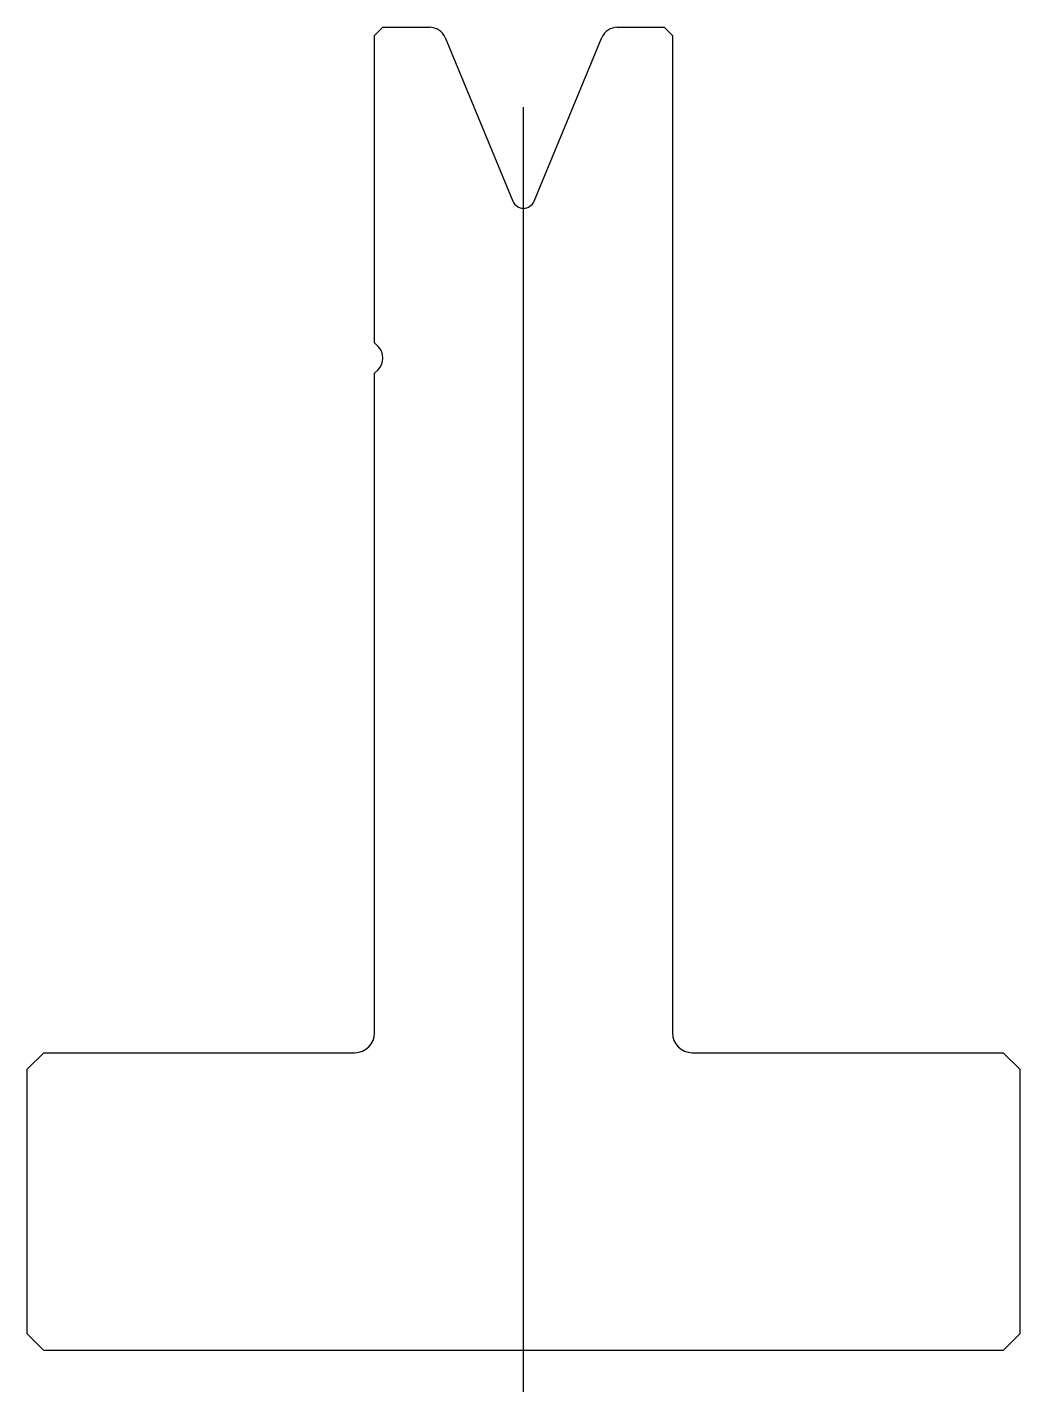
# Model space of a CAD drawing. Header units: metres. Extents: x -31.3 to 28.7, y -40.1 to 42.4.
import ezdxf

# ---------------------------------------------------------------- set-up
doc = ezdxf.new("R2010")
doc.units = ezdxf.units.M

msp = doc.modelspace()

# ---------------------------------------------------------------- linework, layer by layer
for p, q in [((-9.828019, 42.370813), (-10.328019, 41.870813)), ((-9.828019, 42.370813), (-6.996198, 42.370813)), ((4.340159, 42.370813), (7.171981, 42.370813)), ((7.671981, 41.870813), (7.171981, 42.370813)), ((-10.328019, 23.285026), (-10.328019, 41.870813)), ((-6.072319, 41.753496), (-1.974735, 31.861055)), ((-0.681304, 31.861055), (3.41628, 41.753496)), ((7.671981, 41.870813), (7.671981, -18.429187)), ((-1.328019, -40.129187), (-1.328019, 37.544103)), ((-10.328019, 23.285026), (-10.120913, 23.07792)), ((-10.120913, 21.663706), (-10.328019, 21.456599)), ((-10.328019, -18.429187), (-10.328019, 21.456599)), ((-30.328019, -19.629187), (-31.328019, -20.629187)), ((-30.328019, -19.629187), (-11.528019, -19.629187)), ((8.871981, -19.629187), (27.671981, -19.629187)), ((28.671981, -20.629187), (27.671981, -19.629187)), ((-31.328019, -36.629187), (-31.328019, -20.629187)), ((28.671981, -20.629187), (28.671981, -36.629187)), ((-31.328019, -36.629187), (-30.328019, -37.629187)), ((27.671981, -37.629187), (28.671981, -36.629187)), ((27.671981, -37.629187), (-30.328019, -37.629187))]:
    msp.add_line(p, q)
for centre, radius, start, end in [((-6.996198, 41.370813), 1, 22.5, 90), ((4.340159, 41.370813), 1, 90, 157.5), ((-1.328019, 32.128933), 0.7, 202.5, 337.5), ((-10.828019, 22.370813), 1, 315, 45), ((-11.528019, -18.429187), 1.2, 270, 0), ((8.871981, -18.429187), 1.2, 180, 270)]:
    msp.add_arc(centre, radius, start, end)

doc.saveas('drawing.dxf')
